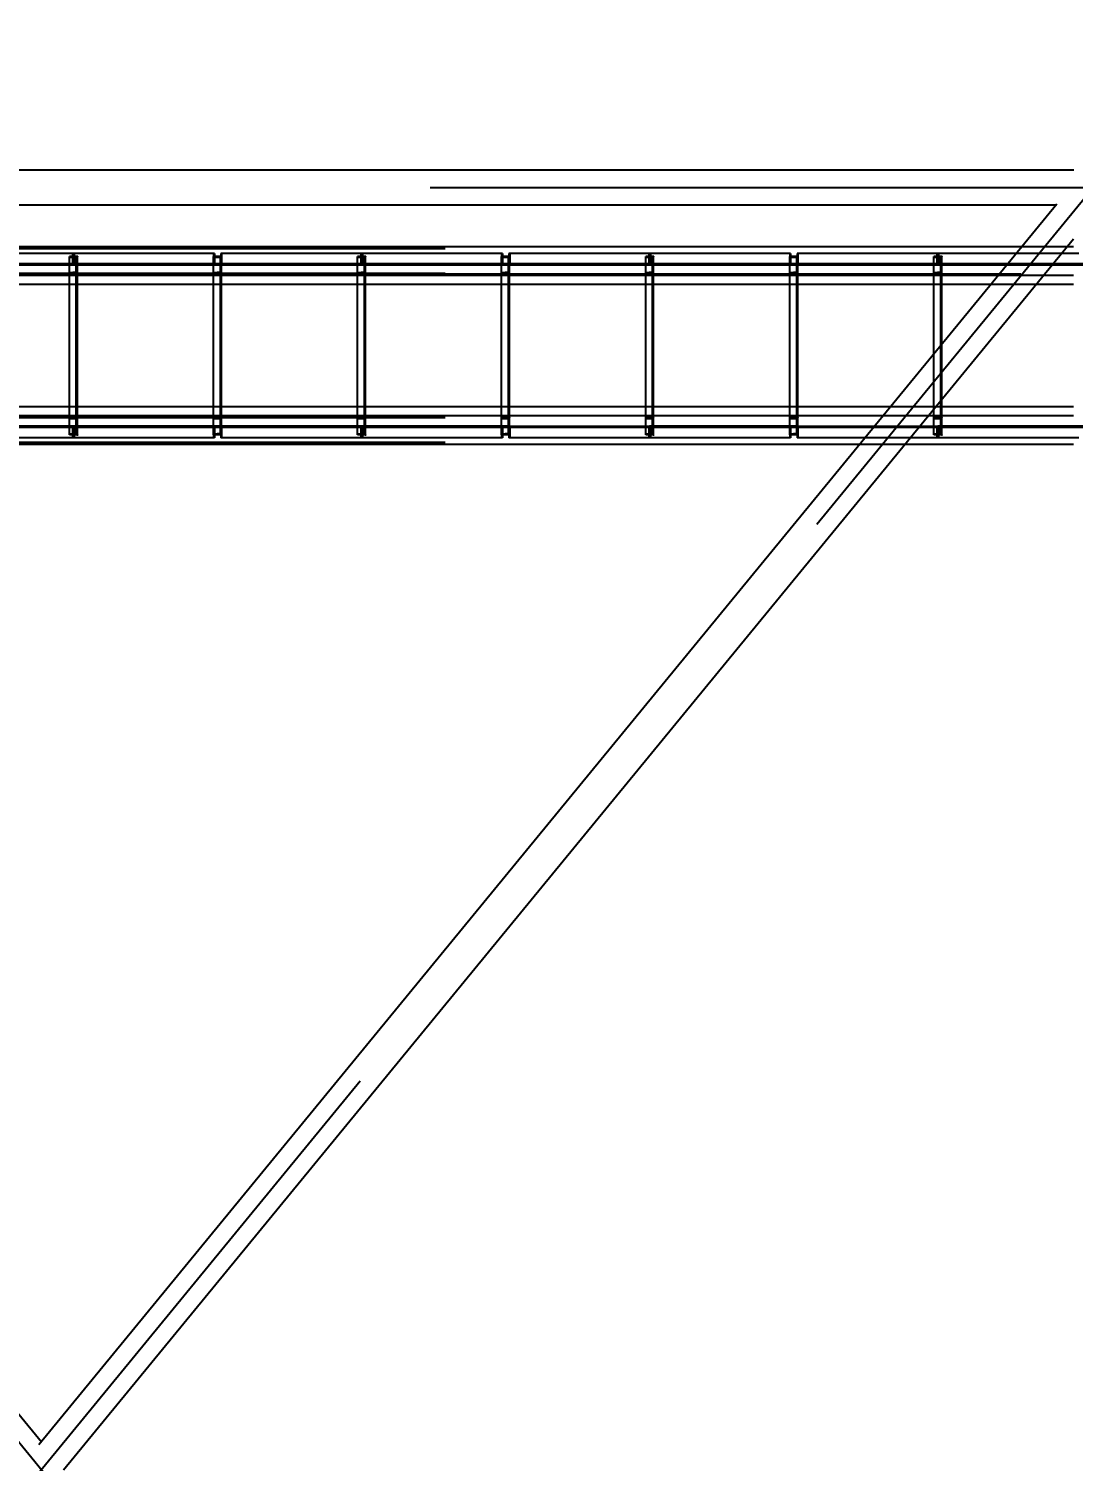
# Model space of a CAD drawing. Header units: millimetres. Extents: x 150209.93 to 150215.05, y 136675.65 to 136679.93.
# Drawn here: x 150211.7976 to 150211.9426, y 136678.958 to 136679.157 of the extents above; entities that cross this region are included whole.
import ezdxf

# ---------------------------------------------------------------- set-up
doc = ezdxf.new("R2010")
doc.units = ezdxf.units.MM
doc.header["$LTSCALE"] = 0.25
for name, pattern in [('CENTER', [50.8, 31.75, -6.35, 6.35, -6.35]), ('XKITLINE00', [0]), ('XKITLINE02', [4, 2, -2]), ('XKITLINE03', [6, 3, -1, 1, -1])]:
    doc.linetypes.add(name, pattern=pattern)
doc.styles.add('ROMANS', font='romans.shx')
doc.dimstyles.new('MD300', dxfattribs={"dimtxt": 2.5, "dimasz": 2.5, "dimexe": 1, "dimexo": 1, "dimgap": 0.5, "dimtad": 1, "dimdec": 1, "dimlfac": 50, "dimrnd": 0.5, "dimdsep": 46, "dimtxsty": 'ROMANS', "dimcen": 1, "dimclrd": 146, "dimclre": 146, "dimclrt": 30, "dimadec": 1, "dimazin": 2, "dimtfac": 1, "dimtdec": 1, "dimtmove": 0, "dimatfit": 1, "dimfxl": 1, "dimtolj": 1, "dimtzin": 0, "dimlwd": -1, "dimlwe": -1, "dimarcsym": 0})

# ---------------------------------------------------------------- blocks, each defined once
blk = doc.blocks.new('çatıı')
at = {"color": 8, "linetype": 'XKITLINE00'}
for p, q in [((15071.65, 17532.17), (13638.3, 17532.17)), ((13650.25, 17508.4), (14355, 16649.34)), ((15059.25, 17507.8), (13650.74, 17507.8)), ((15059.81, 17508.49), (14353.19, 16647.14)), ((15071.35, 17484.14), (14370.38, 16629.68))]:
    blk.add_line(p, q, dxfattribs=at)
at = {"color": 8, "linetype": 'CENTER'}
for p, q in [((13625, 15740.27), (15085, 17519.98)), ((13625, 17519.98), (15085, 15740.27)), ((13625, 17519.98), (15085, 17519.98))]:
    blk.add_line(p, q, dxfattribs=at)
at = {"color": 116, "linetype": 'XKITLINE02', "true_color": 0x136734}
for p, q in [((17635, 17478.12), (13535, 17478.12)), ((17635, 17477.59), (13535, 17477.59)), ((15067.11, 17478.97), (15035.59, 17478.97)), ((14376.66, 17467.05), (14274.34, 17467.05)), ((14377.24, 17466.25), (14274.34, 17466.25)), ((14377.24, 17474.25), (14279.58, 17474.25)), ((14371.43, 17467.05), (14371.43, 17466.25)), ((14379.99, 17472.27), (14374.49, 17472.27)), ((14374.49, 17471.59), (14374.49, 17472.27)), ((14374.49, 17348.27), (14374.49, 17472.27)), ((14379.99, 17472.27), (14374.49, 17472.27)), ((14379.29, 17471.21), (14374.49, 17471.59)), ((14376.66, 17474.25), (14376.66, 17467.05)), ((14377.24, 17466.25), (14377.24, 17474.25)), ((14475.1, 17474.25), (14377.24, 17474.25)), ((14377.24, 17466.25), (14377.24, 17474.25)), ((14480.33, 17466.25), (14377.24, 17466.25)), ((14379.99, 17466.25), (14377.24, 17466.25)), ((14377.82, 17474.25), (14377.82, 17467.05)), ((14480.33, 17467.05), (14377.82, 17467.05)), ((14379.29, 17348.27), (14379.29, 17472.27)), ((14379.29, 17461.34), (14379.29, 17471.21)), ((14379.99, 17460.27), (14379.99, 17472.27)), ((14379.99, 17348.27), (14379.99, 17472.27)), ((14383.05, 17467.05), (14383.05, 17466.25)), ((14576.66, 17467.05), (14474.34, 17467.05)), ((14474.34, 17467.05), (14474.34, 17466.25)), ((14577.24, 17466.25), (14474.34, 17466.25)), ((14474.49, 17348.27), (14474.49, 17472.27)), ((14479.99, 17472.27), (14474.49, 17472.27)), ((14479.99, 17472.27), (14474.49, 17472.27)), ((14474.49, 17471.59), (14474.49, 17472.27)), ((14479.29, 17471.21), (14474.49, 17471.59)), ((14474.52, 17474.25), (14474.52, 17466.25)), ((14475.1, 17474.25), (14475.1, 17467.05)), ((14479.29, 17348.27), (14479.29, 17472.27)), ((14479.29, 17461.34), (14479.29, 17471.21)), ((14577.24, 17474.25), (14479.58, 17474.25)), ((14479.58, 17474.25), (14479.58, 17467.05)), ((14479.99, 17348.27), (14479.99, 17472.27)), ((14479.99, 17460.27), (14479.99, 17472.27)), ((14480.16, 17474.25), (14480.16, 17466.25)), ((14480.33, 17467.05), (14480.33, 17466.25)), ((14571.43, 17467.05), (14571.43, 17466.25)), ((14574.49, 17348.27), (14574.49, 17472.27)), ((14579.99, 17472.27), (14574.49, 17472.27)), ((14579.99, 17472.27), (14574.49, 17472.27)), ((14574.49, 17471.59), (14574.49, 17472.27)), ((14579.29, 17471.21), (14574.49, 17471.59)), ((14576.66, 17474.25), (14576.66, 17467.05)), ((14577.24, 17466.25), (14577.24, 17474.25)), ((14675.1, 17474.25), (14577.24, 17474.25)), ((14577.24, 17466.25), (14577.24, 17474.25)), ((14680.33, 17466.25), (14577.24, 17466.25)), ((14579.99, 17466.25), (14577.24, 17466.25)), ((14577.82, 17474.25), (14577.82, 17467.05)), ((14680.33, 17467.05), (14577.82, 17467.05)), ((14579.29, 17348.27), (14579.29, 17472.27)), ((14579.29, 17461.34), (14579.29, 17471.21)), ((14579.99, 17348.27), (14579.99, 17472.27)), ((14579.99, 17460.27), (14579.99, 17472.27)), ((14583.05, 17467.05), (14583.05, 17466.25)), ((14776.66, 17467.05), (14674.34, 17467.05)), ((14674.34, 17467.05), (14674.34, 17466.25)), ((14777.24, 17466.25), (14674.34, 17466.25)), ((14674.49, 17348.27), (14674.49, 17472.27)), ((14679.99, 17472.27), (14674.49, 17472.27)), ((14679.99, 17472.27), (14674.49, 17472.27)), ((14674.49, 17471.59), (14674.49, 17472.27)), ((14679.29, 17471.21), (14674.49, 17471.59)), ((14674.52, 17474.25), (14674.52, 17466.25)), ((14675.1, 17474.25), (14675.1, 17467.05)), ((14679.29, 17348.27), (14679.29, 17472.27)), ((14679.29, 17461.34), (14679.29, 17471.21)), ((14777.24, 17474.25), (14679.58, 17474.25)), ((14679.58, 17474.25), (14679.58, 17467.05)), ((14679.99, 17348.27), (14679.99, 17472.27)), ((14679.99, 17460.27), (14679.99, 17472.27)), ((14680.16, 17474.25), (14680.16, 17466.25)), ((14680.33, 17467.05), (14680.33, 17466.25)), ((14771.43, 17467.05), (14771.43, 17466.25)), ((14774.49, 17348.27), (14774.49, 17472.27)), ((14779.99, 17472.27), (14774.49, 17472.27)), ((14779.99, 17472.27), (14774.49, 17472.27)), ((14774.49, 17471.59), (14774.49, 17472.27)), ((14779.29, 17471.21), (14774.49, 17471.59)), ((14776.66, 17474.25), (14776.66, 17467.05)), ((14777.24, 17466.25), (14777.24, 17474.25)), ((14875.1, 17474.25), (14777.24, 17474.25)), ((14777.24, 17466.25), (14777.24, 17474.25)), ((14880.33, 17466.25), (14777.24, 17466.25)), ((14779.99, 17466.25), (14777.24, 17466.25)), ((14777.82, 17474.25), (14777.82, 17467.05)), ((14880.33, 17467.05), (14777.82, 17467.05)), ((14779.29, 17348.27), (14779.29, 17472.27)), ((14779.29, 17461.34), (14779.29, 17471.21)), ((14779.99, 17348.27), (14779.99, 17472.27)), ((14779.99, 17460.27), (14779.99, 17472.27)), ((14783.05, 17467.05), (14783.05, 17466.25)), ((14976.66, 17467.05), (14874.34, 17467.05)), ((14874.34, 17467.05), (14874.34, 17466.25)), ((14977.24, 17466.25), (14874.34, 17466.25)), ((14874.49, 17348.27), (14874.49, 17472.27)), ((14879.99, 17472.27), (14874.49, 17472.27)), ((14879.99, 17472.27), (14874.49, 17472.27)), ((14874.49, 17471.59), (14874.49, 17472.27)), ((14879.29, 17471.21), (14874.49, 17471.59)), ((14874.52, 17474.25), (14874.52, 17466.25)), ((14875.1, 17474.25), (14875.1, 17467.05)), ((14879.29, 17348.27), (14879.29, 17472.27)), ((14879.29, 17461.34), (14879.29, 17471.21)), ((14977.24, 17474.25), (14879.58, 17474.25)), ((14879.58, 17474.25), (14879.58, 17467.05)), ((14879.99, 17348.27), (14879.99, 17472.27)), ((14879.99, 17460.27), (14879.99, 17472.27)), ((14880.16, 17474.25), (14880.16, 17466.25)), ((14880.33, 17467.05), (14880.33, 17466.25)), ((14971.43, 17467.05), (14971.43, 17466.25)), ((14974.49, 17348.27), (14974.49, 17472.27)), ((14979.99, 17472.27), (14974.49, 17472.27)), ((14979.99, 17472.27), (14974.49, 17472.27)), ((14974.49, 17471.59), (14974.49, 17472.27)), ((14979.29, 17471.21), (14974.49, 17471.59)), ((14976.66, 17474.25), (14976.66, 17467.05)), ((14977.24, 17466.25), (14977.24, 17474.25)), ((15075.1, 17474.25), (14977.24, 17474.25)), ((14977.24, 17466.25), (14977.24, 17474.25)), ((15080.33, 17466.25), (14977.24, 17466.25)), ((15072.7, 17466.25), (14977.24, 17466.25)), ((14977.82, 17474.25), (14977.82, 17467.05)), ((15080.33, 17467.05), (14977.82, 17467.05)), ((14979.29, 17348.27), (14979.29, 17472.27)), ((14979.29, 17461.34), (14979.29, 17471.21)), ((14979.99, 17348.27), (14979.99, 17472.27)), ((14979.99, 17460.27), (14979.99, 17472.27)), ((14983.05, 17467.05), (14983.05, 17466.25)), ((17635, 17460.35), (13535, 17460.35)), ((17635, 17460.27), (13535, 17460.27)), ((17635, 17459.82), (13535, 17459.82)), ((17635, 17459.42), (13535, 17459.42)), ((17635, 17458.97), (13575, 17458.97)), ((14379.29, 17461.34), (14374.49, 17460.95)), ((14374.49, 17460.27), (14374.49, 17460.95)), ((14379.99, 17460.27), (14374.49, 17460.27)), ((14479.29, 17461.34), (14474.49, 17460.95)), ((14474.49, 17460.27), (14474.49, 17460.95)), ((14479.99, 17460.27), (14474.49, 17460.27)), ((14579.29, 17461.34), (14574.49, 17460.95)), ((14574.49, 17460.27), (14574.49, 17460.95)), ((14579.99, 17460.27), (14574.49, 17460.27)), ((14679.29, 17461.34), (14674.49, 17460.95)), ((14674.49, 17460.27), (14674.49, 17460.95)), ((14679.99, 17460.27), (14674.49, 17460.27)), ((14779.29, 17461.34), (14774.49, 17460.95)), ((14774.49, 17460.27), (14774.49, 17460.95)), ((14779.99, 17460.27), (14774.49, 17460.27)), ((14879.29, 17461.34), (14874.49, 17460.95)), ((14874.49, 17460.27), (14874.49, 17460.95)), ((14879.99, 17460.27), (14874.49, 17460.27)), ((14979.29, 17461.34), (14974.49, 17460.95)), ((14974.49, 17460.27), (14974.49, 17460.95)), ((14979.99, 17460.27), (14974.49, 17460.27)), ((15050.7, 17458.97), (15019.19, 17458.97)), ((15045.62, 17452.77), (15014.1, 17452.77)), ((14979.99, 17372.78), (14979.99, 17411.2)), ((14974.49, 17348.27), (14974.49, 17404.49)), ((14374.49, 17348.27), (14374.49, 17367.78)), ((14379.99, 17348.27), (14379.99, 17367.78)), ((14474.49, 17348.27), (14474.49, 17367.78)), ((14479.99, 17348.27), (14479.99, 17367.78)), ((14574.49, 17348.27), (14574.49, 17367.78)), ((14579.99, 17348.27), (14579.99, 17367.78)), ((14674.49, 17348.27), (14674.49, 17367.78)), ((14679.99, 17348.27), (14679.99, 17367.78)), ((14774.49, 17348.27), (14774.49, 17367.78)), ((14779.99, 17348.27), (14779.99, 17367.78)), ((14874.49, 17348.27), (14874.49, 17367.78)), ((14879.99, 17348.27), (14879.99, 17367.78)), ((14975.89, 17367.78), (14944.37, 17367.78)), ((14979.99, 17348.27), (14979.99, 17367.78)), ((17635, 17361.13), (13535, 17361.13)), ((17635, 17360.74), (13535, 17360.74)), ((17635, 17360.28), (13535, 17360.28)), ((17635, 17360.21), (13535, 17360.21)), ((14379.99, 17360.27), (14374.49, 17360.27)), ((14374.49, 17359.59), (14374.49, 17360.27)), ((14379.29, 17359.21), (14374.49, 17359.59)), ((14379.29, 17349.34), (14379.29, 17359.21)), ((14379.99, 17348.27), (14379.99, 17360.27)), ((14479.99, 17360.27), (14474.49, 17360.27)), ((14474.49, 17359.59), (14474.49, 17360.27)), ((14479.29, 17359.21), (14474.49, 17359.59)), ((14479.29, 17349.34), (14479.29, 17359.21)), ((14479.99, 17348.27), (14479.99, 17360.27)), ((14579.99, 17360.27), (14574.49, 17360.27)), ((14574.49, 17359.59), (14574.49, 17360.27)), ((14579.29, 17359.21), (14574.49, 17359.59)), ((14579.29, 17349.34), (14579.29, 17359.21)), ((14579.99, 17348.27), (14579.99, 17360.27)), ((14679.99, 17360.27), (14674.49, 17360.27)), ((14674.49, 17359.59), (14674.49, 17360.27)), ((14679.29, 17359.21), (14674.49, 17359.59)), ((14679.29, 17349.34), (14679.29, 17359.21)), ((14679.99, 17348.27), (14679.99, 17360.27)), ((14779.99, 17360.27), (14774.49, 17360.27)), ((14774.49, 17359.59), (14774.49, 17360.27)), ((14779.29, 17359.21), (14774.49, 17359.59)), ((14779.29, 17349.34), (14779.29, 17359.21)), ((14779.99, 17348.27), (14779.99, 17360.27)), ((14879.99, 17360.27), (14874.49, 17360.27)), ((14874.49, 17359.59), (14874.49, 17360.27)), ((14879.29, 17359.21), (14874.49, 17359.59)), ((14879.29, 17349.34), (14879.29, 17359.21)), ((14879.99, 17348.27), (14879.99, 17360.27)), ((14970.81, 17361.59), (14939.3, 17361.59)), ((14979.99, 17360.27), (14974.49, 17360.27)), ((14974.49, 17359.59), (14974.49, 17360.27)), ((14979.29, 17359.21), (14974.49, 17359.59)), ((14979.29, 17349.34), (14979.29, 17359.21)), ((14979.99, 17348.27), (14979.99, 17360.27)), ((14377.24, 17354.28), (14274.34, 17354.28)), ((14376.66, 17353.48), (14274.34, 17353.48)), ((14371.43, 17354.28), (14371.43, 17353.48)), ((14379.29, 17349.34), (14374.49, 17348.95)), ((14374.49, 17348.27), (14374.49, 17348.95)), ((14379.99, 17348.27), (14374.49, 17348.27)), ((14379.99, 17348.27), (14374.49, 17348.27)), ((14376.66, 17353.48), (14376.66, 17346.28)), ((14480.33, 17354.29), (14377.24, 17354.29)), ((14377.24, 17346.29), (14377.24, 17354.29)), ((14377.24, 17346.28), (14377.24, 17354.28)), ((14480.33, 17353.49), (14377.82, 17353.49)), ((14377.82, 17353.49), (14377.82, 17346.29)), ((14383.05, 17354.29), (14383.05, 17353.49)), ((14577.24, 17354.28), (14474.34, 17354.28)), ((14474.34, 17354.28), (14474.34, 17353.48)), ((14576.66, 17353.48), (14474.34, 17353.48)), ((14479.29, 17349.34), (14474.49, 17348.95)), ((14474.49, 17348.27), (14474.49, 17348.95)), ((14479.99, 17348.27), (14474.49, 17348.27)), ((14479.99, 17348.27), (14474.49, 17348.27)), ((14474.52, 17354.29), (14474.52, 17346.29)), ((14475.1, 17353.49), (14475.1, 17346.29)), ((14479.58, 17353.48), (14479.58, 17346.28)), ((14480.16, 17354.28), (14480.16, 17346.28)), ((14480.33, 17354.29), (14480.33, 17353.49)), ((14571.43, 17354.28), (14571.43, 17353.48)), ((14579.29, 17349.34), (14574.49, 17348.95)), ((14574.49, 17348.27), (14574.49, 17348.95)), ((14579.99, 17348.27), (14574.49, 17348.27)), ((14579.99, 17348.27), (14574.49, 17348.27)), ((14576.66, 17353.48), (14576.66, 17346.28)), ((14680.33, 17354.29), (14577.24, 17354.29)), ((14577.24, 17346.29), (14577.24, 17354.29)), ((14577.24, 17346.28), (14577.24, 17354.28)), ((14680.33, 17353.49), (14577.82, 17353.49)), ((14577.82, 17353.49), (14577.82, 17346.29)), ((14583.05, 17354.29), (14583.05, 17353.49)), ((14777.24, 17354.28), (14674.34, 17354.28)), ((14674.34, 17354.28), (14674.34, 17353.48)), ((14776.66, 17353.48), (14674.34, 17353.48)), ((14679.29, 17349.34), (14674.49, 17348.95)), ((14674.49, 17348.27), (14674.49, 17348.95)), ((14679.99, 17348.27), (14674.49, 17348.27)), ((14679.99, 17348.27), (14674.49, 17348.27)), ((14674.52, 17354.29), (14674.52, 17346.29)), ((14675.1, 17353.49), (14675.1, 17346.29)), ((14679.58, 17353.48), (14679.58, 17346.28)), ((14680.16, 17354.28), (14680.16, 17346.28)), ((14680.33, 17354.29), (14680.33, 17353.49)), ((14771.43, 17354.28), (14771.43, 17353.48)), ((14779.29, 17349.34), (14774.49, 17348.95)), ((14774.49, 17348.27), (14774.49, 17348.95)), ((14779.99, 17348.27), (14774.49, 17348.27)), ((14779.99, 17348.27), (14774.49, 17348.27)), ((14776.66, 17353.48), (14776.66, 17346.28)), ((14880.33, 17354.29), (14777.24, 17354.29)), ((14777.24, 17346.29), (14777.24, 17354.29)), ((14777.24, 17346.28), (14777.24, 17354.28)), ((14880.33, 17353.49), (14777.82, 17353.49)), ((14777.82, 17353.49), (14777.82, 17346.29)), ((14783.05, 17354.29), (14783.05, 17353.49)), ((14977.24, 17354.28), (14874.34, 17354.28)), ((14874.34, 17354.28), (14874.34, 17353.48)), ((14976.66, 17353.48), (14874.34, 17353.48)), ((14879.29, 17349.34), (14874.49, 17348.95)), ((14874.49, 17348.27), (14874.49, 17348.95)), ((14879.99, 17348.27), (14874.49, 17348.27)), ((14879.99, 17348.27), (14874.49, 17348.27)), ((14874.52, 17354.29), (14874.52, 17346.29)), ((14875.1, 17353.49), (14875.1, 17346.29)), ((14879.58, 17353.48), (14879.58, 17346.28)), ((14880.16, 17354.28), (14880.16, 17346.28)), ((14880.33, 17354.29), (14880.33, 17353.49)), ((14971.43, 17354.28), (14971.43, 17353.48)), ((14979.29, 17349.34), (14974.49, 17348.95)), ((14974.49, 17348.27), (14974.49, 17348.95)), ((14979.99, 17348.27), (14974.49, 17348.27)), ((14979.99, 17348.27), (14974.49, 17348.27)), ((14976.66, 17353.48), (14976.66, 17346.28)), ((15080.33, 17354.29), (14977.24, 17354.29)), ((14977.24, 17346.29), (14977.24, 17354.29)), ((14977.24, 17346.28), (14977.24, 17354.28)), ((15080.33, 17353.49), (14977.82, 17353.49)), ((14977.82, 17353.49), (14977.82, 17346.29)), ((14983.05, 17354.29), (14983.05, 17353.49)), ((17635, 17342.97), (13535, 17342.97)), ((17635, 17342.44), (13535, 17342.44)), ((17635, 17341.59), (13572.92, 17341.59)), ((14377.24, 17346.28), (14279.58, 17346.28)), ((14475.1, 17346.29), (14377.24, 17346.29)), ((14577.24, 17346.28), (14479.58, 17346.28)), ((14675.1, 17346.29), (14577.24, 17346.29)), ((14777.24, 17346.28), (14679.58, 17346.28)), ((14875.1, 17346.29), (14777.24, 17346.29)), ((14977.24, 17346.28), (14879.58, 17346.28)), ((14954.4, 17341.59), (14922.89, 17341.59)), ((15075.1, 17346.29), (14977.24, 17346.29))]:
    blk.add_line(p, q, dxfattribs=at)
at = {"color": 7, "linetype": 'XKITLINE00'}
for p, q in [((15035.59, 17478.97), (13674.4, 17478.97)), ((15071.35, 17478.97), (15067.11, 17478.97)), ((15019.19, 17458.97), (13690.81, 17458.97)), ((15071.35, 17458.97), (15050.7, 17458.97)), ((15014.1, 17452.77), (13695.89, 17452.77)), ((14374.49, 17367.78), (14374.49, 17452.77)), ((14379.99, 17367.78), (14379.99, 17452.77)), ((14474.49, 17367.78), (14474.49, 17452.77)), ((14479.99, 17367.78), (14479.99, 17452.77)), ((14574.49, 17367.78), (14574.49, 17452.77)), ((14579.99, 17367.78), (14579.99, 17452.77)), ((14674.49, 17367.78), (14674.49, 17452.77)), ((14679.99, 17367.78), (14679.99, 17452.77)), ((14774.49, 17367.78), (14774.49, 17452.77)), ((14779.99, 17367.78), (14779.99, 17452.77)), ((14874.49, 17367.78), (14874.49, 17452.77)), ((14879.99, 17367.78), (14879.99, 17452.77)), ((14974.49, 17404.49), (14974.49, 17452.77)), ((14979.99, 17411.2), (14979.99, 17452.77)), ((15071.35, 17452.77), (15045.62, 17452.77)), ((14944.37, 17367.78), (13765.62, 17367.78)), ((15071.35, 17367.78), (14975.89, 17367.78)), ((14979.99, 17367.78), (14979.99, 17372.78)), ((14939.3, 17361.59), (13770.69, 17361.59)), ((15071.35, 17361.59), (14970.81, 17361.59)), ((14922.89, 17341.59), (13787.1, 17341.59)), ((15071.35, 17341.59), (14954.4, 17341.59))]:
    blk.add_line(p, q, dxfattribs=at)
at = {"color": 1, "linetype": 'XKITLINE03'}
for p, q in [((17635, 17466.27), (13535, 17466.27)), ((14377.24, 17466.25), (14280.16, 17466.25)), ((14474.52, 17466.25), (14377.24, 17466.25)), ((14379.99, 17348.27), (14379.99, 17472.27)), ((14479.99, 17348.27), (14479.99, 17472.27)), ((14577.24, 17466.25), (14480.16, 17466.25)), ((14674.52, 17466.25), (14577.24, 17466.25)), ((14579.99, 17348.27), (14579.99, 17472.27)), ((14679.99, 17348.27), (14679.99, 17472.27)), ((14777.24, 17466.25), (14680.16, 17466.25)), ((14874.52, 17466.25), (14777.24, 17466.25)), ((14779.99, 17348.27), (14779.99, 17472.27)), ((14879.99, 17348.27), (14879.99, 17472.27)), ((14977.24, 17466.25), (14880.16, 17466.25)), ((15074.52, 17466.25), (14977.24, 17466.25)), ((14979.99, 17348.27), (14979.99, 17472.27)), ((13535, 17460.27), (17635, 17460.27)), ((17635, 17360.28), (13535, 17360.28)), ((17635, 17354.29), (13535, 17354.29)), ((14280.16, 17354.28), (14377.24, 17354.28)), ((14377.24, 17354.29), (14474.52, 17354.29)), ((14480.16, 17354.28), (14577.24, 17354.28)), ((14577.24, 17354.29), (14674.52, 17354.29)), ((14680.16, 17354.28), (14777.24, 17354.28)), ((14777.24, 17354.29), (14874.52, 17354.29)), ((14880.16, 17354.28), (14977.24, 17354.28)), ((14977.24, 17354.29), (15074.52, 17354.29))]:
    blk.add_line(p, q, dxfattribs=at)
at = {"color": 1, "linetype": 'XKITLINE00'}
for centre in [(14377.24, 17466.25), (14377.24, 17466.25), (14379.99, 17472.27), (14474.52, 17466.25), (14479.99, 17472.27), (14480.16, 17466.25), (14577.24, 17466.25), (14577.24, 17466.25), (14579.99, 17472.27), (14674.52, 17466.25), (14679.99, 17472.27), (14680.16, 17466.25), (14777.24, 17466.25), (14777.24, 17466.25), (14779.99, 17472.27), (14874.52, 17466.25), (14879.99, 17472.27), (14880.16, 17466.25), (14977.24, 17466.25), (14977.24, 17466.25), (14979.99, 17472.27), (14379.99, 17460.27), (14479.99, 17460.27), (14579.99, 17460.27), (14679.99, 17460.27), (14779.99, 17460.27), (14879.99, 17460.27), (14979.99, 17460.27), (14379.99, 17360.27), (14479.99, 17360.27), (14579.99, 17360.27), (14679.99, 17360.27), (14779.99, 17360.27), (14879.99, 17360.27), (14979.99, 17360.27), (14377.24, 17354.29), (14377.24, 17354.28), (14379.99, 17348.27), (14474.52, 17354.29), (14479.99, 17348.27), (14480.16, 17354.28), (14577.24, 17354.29), (14577.24, 17354.28), (14579.99, 17348.27), (14674.52, 17354.29), (14679.99, 17348.27), (14680.16, 17354.28), (14777.24, 17354.29), (14777.24, 17354.28), (14779.99, 17348.27), (14874.52, 17354.29), (14879.99, 17348.27), (14880.16, 17354.28), (14977.24, 17354.29), (14977.24, 17354.28), (14979.99, 17348.27)]:
    blk.add_circle(centre, 0.05, dxfattribs=at)
blk = doc.blocks.new('*D50')
at = {"color": 146, "transparency": 16777216}
blk.add_line((150211.68597, 136679.20978), (150211.91259, 136679.20978), dxfattribs=at)
for points in [[(150211.68597, 136679.21478), (150211.68597, 136679.20478), (150211.65597, 136679.20978)], [(150211.91259, 136679.21478), (150211.91259, 136679.20478), (150211.94259, 136679.20978)]]:
    blk.add_solid(points, dxfattribs=at)
at = {"layer": 'DEFPOINTS', "color": 0, "transparency": 16777216}
for p in [(150211.94259, 136679.20978), (150211.65597, 136679.10921), (150211.94259, 136679.10921)]:
    blk.add_point(p, dxfattribs=at)
at = {"color": 30, "transparency": 16777216, "insert": (150211.79928, 136679.23478), "char_height": 0.03, "attachment_point": 5, "style": 'ROMANS'}
blk.add_mtext('\\A1;14.5', dxfattribs=at)

msp = doc.modelspace()

# ---------------------------------------------------------------- block references
at = {"xscale": 0.0002000170049888334, "yscale": 0.0002000170049888334, "zscale": 0.0002000170049888334}
msp.add_blockref('çatıı', (150208.92807, 136675.63059), dxfattribs=at)

# ---------------------------------------------------------------- dimensions: what is measured, and where the dimension line sits
dim = msp.add_aligned_dim(p1=(150211.65597, 136679.10921), p2=(150211.94259, 136679.10921), distance=0.10058, dimstyle='MD300', override={"dimtxt": 0.03, "dimasz": 0.03, "dimgap": 0.01, "dimse1": 1, "dimse2": 1})
dim.commit()
dim.dimension.update_dxf_attribs({"geometry": '*D50', "text_midpoint": (150211.79928, 136679.23478)})

doc.saveas('drawing.dxf')
